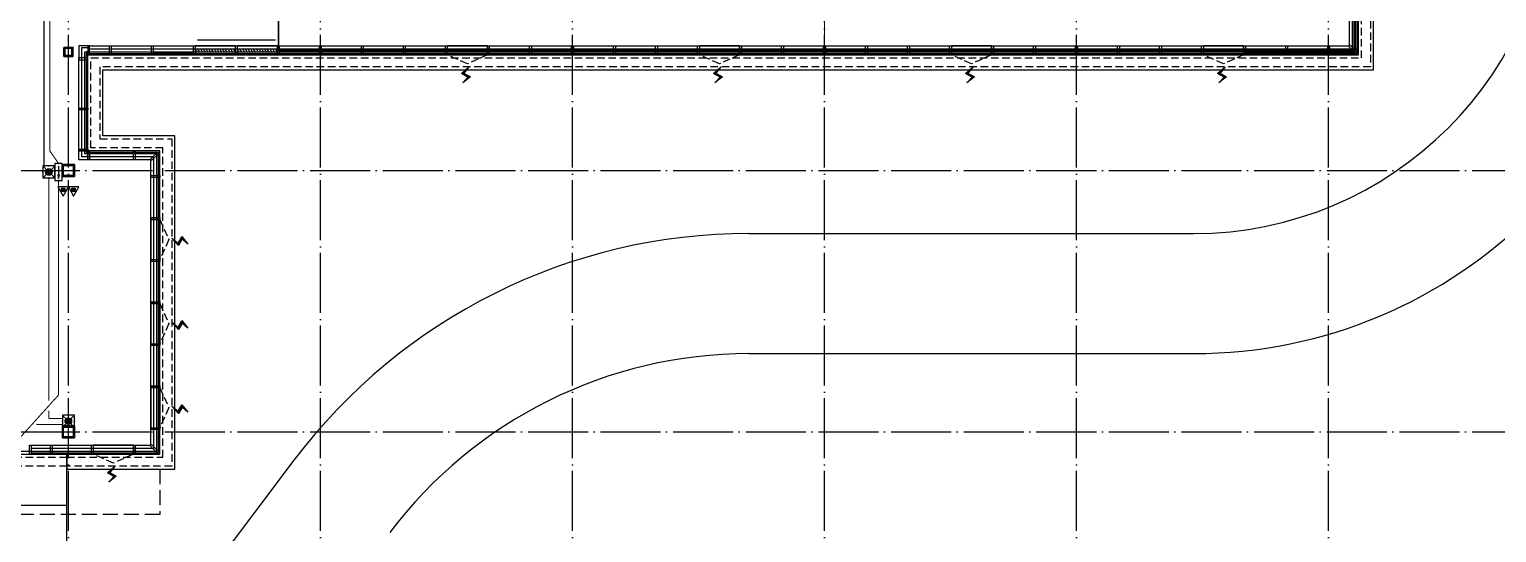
# Model space of a CAD drawing. Extents: x -2209072 to 495824, y -92434 to 572724.
# Drawn here: x 66500 to 115402, y 19638 to 36400 of the extents above; entities that cross this region are included whole.
import ezdxf
from ezdxf.enums import TextEntityAlignment as Align

# ---------------------------------------------------------------- set-up
doc = ezdxf.new("R2010")
doc.units = 0
doc.header["$LTSCALE"] = 1000
doc.header["$MEASUREMENT"] = 0
for name, pattern in [('6#7#幕墙$0$DASH', [0.35, 0.25, -0.1]), ('DASH', [0.35, 0.25, -0.1]), ('X-104 6#7#平面$0$104-1112 结构$0$$AUDIT_BAD_LTYPE1', [0]), ('X-104 6#7#平面$0$CACHE', [0.375, 0.25, -0.125]), ('X-104 6#7#平面$0$DASH', [0.35, 0.25, -0.1]), ('X-104 6#7#平面$0$DOTE', [2.42, 2, -0.2, 0.02, -0.2])]:
    doc.linetypes.add(name, pattern=pattern)
doc.layers.get('0').update_dxf_attribs({"linetype": 'CONTINUOUS'})
doc.layers.add('6#7#幕墙$0$04-不打印_辅助线', color=165, linetype='CONTINUOUS', plot=False)
for name, color, linetype in [('6#7#幕墙$0$04-电动窗', 1, 'CONTINUOUS'), ('6#7#幕墙$0$A-C_玻璃幕墙', 140, 'CONTINUOUS'), ('6#7#幕墙$0$A-C_窗', 140, 'CONTINUOUS'), ('6#7#幕墙$0$A-金属背板', 30, 'CONTINUOUS'), ('EQUIP-照明', 3, 'CONTINUOUS'), ('WIRE-应急', 2, 'DASH'), ('X-104 6#7#平面$0$01-标注_轴线坐标', 132, 'CONTINUOUS'), ('X-104 6#7#平面$0$A-E_楼梯', 171, 'CONTINUOUS'), ('X-104 6#7#平面$0$A-O_屋面', 201, 'CONTINUOUS'), ('X-104 6#7#平面$0$A-O_散水', 134, 'CONTINUOUS'), ('X-104 6#7#平面$0$A-SUR_看线', 231, 'CONTINUOUS'), ('X-104 6#7#平面$0$A-TECH_结构', 21, 'CONTINUOUS'), ('X-104 6#7#平面$0$A_AXIS-轴线', 36, 'X-104 6#7#平面$0$DOTE'), ('X-104 6#7#平面$0$EQUIP_消防-01', 7, 'CONTINUOUS'), ('X-104 6#7#平面$0$M-道路 边线', 151, 'CONTINUOUS'), ('X-104 6#7#平面$0$TWT_TEXT', 7, 'CONTINUOUS'), ('X-104 6#7#平面$0$水-消防_消火栓', 41, 'CONTINUOUS')]:
    doc.layers.add(name, color=color, linetype=linetype)
doc.layers.add('X-104 6#7#平面$0$000套内', color=226, linetype='CONTINUOUS', lineweight=30, plot=False)
doc.layers.add('X-104 6#7#平面$0$钢柱', color=51, linetype='CONTINUOUS', lineweight=35)
doc.styles.add('_TEL_DIM', font='SIMPLEX', dxfattribs={"width": 0.8, "height": 3.5, "bigfont": 'HZTXT'})

# ---------------------------------------------------------------- blocks, each defined once
blk = doc.blocks.new('$equip$00002604')
blk.add_hatch(color=256).paths.add_polyline_path([(0.27, 0.5, 1), (-0.27, 0.5, 1)])
for p, q in [((-0.43, 0.93), (-0.19, 0.69)), ((-0.43, 0.07), (-0.19, 0.31)), ((0.19, 0.69), (0.43, 0.93)), ((0.19, 0.31), (0.43, 0.07))]:
    blk.add_line(p, q)
at = {"const_width": 0.02}
blk.add_lwpolyline([(-0.5, 1), (-0.5, 0), (0.5, 0), (0.5, 1), (-0.5, 1), (-0.5, 0)], dxfattribs=at)
blk.add_lwpolyline([(-0.5, 1), (-0.5, 0), (0.5, 0), (0.5, 1)], close=True)
blk.add_circle((0, 0.5), 0.275)
for p in [(-0.5, 0.5), (0, 1), (0, 0), (0.5, 0.5)]:
    blk.add_point(p)
at = {"color": 7, "style": '_TEL_DIM', "flags": 1}
blk.add_attdef('A', text='', height=0.000025, dxfattribs=at).set_placement((0, 0), align=Align.MIDDLE_CENTER)
blk = doc.blocks.new('$equip$00002540')
blk.add_hatch(color=256).paths.add_polyline_path([(0.24, 0.37), (0.24, 0.23), (0.53, 0.3)])
for p, q in [((-0.72, 0.6), (-0.72, 0)), ((0.72, 0.6), (-0.72, 0.6)), ((-0.72, 0), (0.72, 0)), ((0.24, 0.37), (0.24, 0.23)), ((0.53, 0.3), (0.24, 0.37)), ((0.24, 0.23), (0.53, 0.3)), ((0.72, 0), (0.72, 0.6))]:
    blk.add_line(p, q)
at = {"color": 7}
blk.add_line((-0.48, 0.3), (0.48, 0.3), dxfattribs=at)
at = {"const_width": 0.02}
blk.add_lwpolyline([(-0.72, 0.6), (-0.72, 0), (0.72, 0), (0.72, 0.6), (-0.72, 0.6), (-0.72, 0)], dxfattribs=at)
for p in [(-0.72, 0.3), (0, 0.6), (0, 0), (0.72, 0.3)]:
    blk.add_point(p)
at = {"color": 7, "style": '_TEL_DIM', "flags": 1}
blk.add_attdef('A', text='', height=0.00002, dxfattribs=at).set_placement((0, 0), align=Align.MIDDLE_CENTER)
blk = doc.blocks.new('X-104 6#7#平面$0$A$C1863634F')
at = {"layer": 'X-104 6#7#平面$0$A_AXIS-轴线'}
for points in [[(67800, -4500), (67800, 60900)], [(76200, -4500), (76200, 60900)], [(84600, -4500), (84600, 60900)], [(93000, -4500), (93000, 60900)], [(101400, -4500), (101400, 60900)], [(109800, -4500), (109800, 60900)], [(-4000, 31700), (117300, 31700)], [(-4000, 23000), (117300, 23000)]]:
    blk.add_lwpolyline(points, dxfattribs=at)
blk = doc.blocks.new('X-104 6#7#平面$0$efrgh')
at = {"layer": 'X-104 6#7#平面$0$A-TECH_结构'}
blk.add_lwpolyline([(59650, 20550), (67750, 20550), (67750, 22300), (70800, 22300), (70800, 32300), (68400, 32300), (68400, 35600), (110750, 35600), (110750, 57400), (58450, 57400)], dxfattribs=at)
blk = doc.blocks.new('X-104 6#7#平面$0$dfsgfg')
at = {"layer": 'X-104 6#7#平面$0$钢柱'}
for points in [[(-200, 200), (200, 200), (200, -200), (-200, -200), (-200, 200)], [(-170, 170), (170, 170), (170, -170), (-170, -170)]]:
    blk.add_lwpolyline(points, close=True, dxfattribs=at)
blk = doc.blocks.new('X-104 6#7#平面$0$defsgdhhhh')
at = {"layer": 'X-104 6#7#平面$0$钢柱'}
for points in [[(-150, 150), (150, 150), (150, -150), (-150, -150)], [(-150, 150), (150, 150), (150, -150), (-150, -150)], [(-120, 120), (120, 120), (120, -120), (-120, -120)]]:
    blk.add_lwpolyline(points, close=True, dxfattribs=at)
blk = doc.blocks.new('X-104 6#7#平面$0$A$C345B0C38')
at = {"layer": 'X-104 6#7#平面$0$M-道路 边线'}
for p, q in [((90484, 29600), (105300, 29600)), ((90484, 25600), (105300, 25600)), ((75319, 22047), (57372, -1729))]:
    blk.add_line(p, q, dxfattribs=at)
for centre, radius, start, end in [((105300, 41600), 12000, 270, 0), ((105300, 41600), 16000, 270, 0), ((90484, 10600), 19000, 90, 142.954), ((90484, 10600), 15000, 90, 142.952)]:
    blk.add_arc(centre, radius, start, end, dxfattribs=at)
blk = doc.blocks.new('6#7#幕墙$0$$TCHSYS$WIN2D')
for p, q in [((-0.5, 0.5), (0.5, 0.5)), ((-0.5, 0.5), (-0.5, -0.5)), ((0.5, 0.5), (0.5, -0.5)), ((0.5, 0.167), (-0.5, 0.167)), ((0.5, -0.167), (-0.5, -0.167)), ((-0.5, -0.5), (0.5, -0.5))]:
    blk.add_line(p, q)
blk = doc.blocks.new('6#7#幕墙$0$开启扇')
at = {"layer": '6#7#幕墙$0$04-电动窗'}
h = blk.add_hatch(color=1, dxfattribs=at)
h.dxf.hatch_style = 1
h.paths.add_polyline_path([(822, 978), (651, 790), (867, 672), (619, 453), (788, 663), (571, 780)])
at = {"layer": '6#7#幕墙$0$04-电动窗', "color": 1}
blk.add_lwpolyline([(822, 978), (651, 790), (867, 672), (619, 453), (788, 663), (571, 780), (822, 978)], close=True, dxfattribs=at)
at = {"layer": '6#7#幕墙$0$A-C_窗', "linetype": '6#7#幕墙$0$DASH'}
blk.add_lwpolyline([(0, 50), (670, 350), (1340, 50)], dxfattribs=at)
at = {"layer": '6#7#幕墙$0$A-C_窗', "xscale": -1340, "yscale": 300, "zscale": 1340, "rotation": 180}
blk.add_blockref('6#7#幕墙$0$$TCHSYS$WIN2D', (670, -100), dxfattribs=at)
blk = doc.blocks.new('6#7#幕墙$0$$WINLIB2D$00000039')
at = {"color": 0}
for points in [[(-0.5, 0.5), (-0.5, -0.5)], [(0.5, 0.5), (-0.5, 0.5)], [(0.5, -0.5), (0.5, 0.5)], [(-0.5, 0.167), (0.5, 0.167)], [(-0.452, -0.167), (-0.5, 0.084)], [(-0.384, -0.167), (-0.448, 0.167)], [(-0.316, -0.167), (-0.38, 0.167)], [(-0.248, -0.167), (-0.312, 0.167)], [(-0.18, -0.167), (-0.244, 0.167)], [(-0.112, -0.167), (-0.176, 0.167)], [(-0.044, -0.167), (-0.108, 0.167)], [(0.024, -0.167), (-0.04, 0.167)], [(0.092, -0.167), (0.028, 0.167)], [(0.16, -0.167), (0.096, 0.167)], [(0.228, -0.167), (0.164, 0.167)], [(0.296, -0.167), (0.232, 0.167)], [(0.364, -0.167), (0.3, 0.167)], [(0.432, -0.167), (0.368, 0.167)], [(0.5, -0.167), (0.436, 0.167)], [(-0.5, -0.167), (0.5, -0.167)], [(0.5, -0.5), (-0.5, -0.5)]]:
    blk.add_lwpolyline(points, dxfattribs=at)
blk = doc.blocks.new('6#7#幕墙$0$ZHAUNJIAOBAOWEN')
at = {"layer": '6#7#幕墙$0$A-C_玻璃幕墙'}
for points in [[(51040, -1350), (51100, -1350), (51100, -1650), (51040, -1650)], [(51400, -1290), (51400, -1350), (51100, -1350), (51100, -1290)]]:
    blk.add_lwpolyline(points, close=True, dxfattribs=at)
at = {"layer": '6#7#幕墙$0$A-C_窗'}
for points in [[(51100, -1350), (51400, -1350), (51400, -1650), (51100, -1650)], [(51150, -1400), (51150, -1350), (51300, -1350), (51300, -1550), (51100, -1550), (51100, -1400)]]:
    blk.add_lwpolyline(points, close=True, dxfattribs=at)
blk = doc.blocks.new('*U2011')
at = {"layer": '6#7#幕墙$0$A-C_窗'}
blk.add_lwpolyline([(50700, 20400), (50700, 20050), (50900, 20050), (50900, 20200), (50850, 20200), (50850, 20400)], close=True, dxfattribs=at)
blk = doc.blocks.new('*U1967')
blk.add_lwpolyline([(-1360, 0), (-20, 0), (-20, -150), (-1360, -150)], close=True)
blk = doc.blocks.new('*U1983')
blk.add_lwpolyline([(-1360, 0), (-440, 0), (-440, -150), (-1360, -150)], close=True)
blk = doc.blocks.new('*U1640')
at = {"layer": '6#7#幕墙$0$A-C_玻璃幕墙', "rotation": 270}
blk.add_blockref('6#7#幕墙$0$开启扇', (-50, 670), dxfattribs=at)
blk = doc.blocks.new('*U1641')
at = {"layer": '6#7#幕墙$0$A-C_玻璃幕墙', "color": 0, "linetype": 'ByBlock', "lineweight": -2, "transparency": 16777216}
for p in [(0, 5600), (0, 2800), (0, 0)]:
    blk.add_blockref('*U1640', p, dxfattribs=at)
blk = doc.blocks.new('*U1642')
at = {"layer": '6#7#幕墙$0$A-C_玻璃幕墙'}
blk.add_lwpolyline([(150, 30), (150, -30), (-150, -30), (-150, 30)], close=True, dxfattribs=at)
blk = doc.blocks.new('*U1643')
at = {"layer": '6#7#幕墙$0$A-C_玻璃幕墙', "color": 0, "linetype": 'ByBlock', "lineweight": -2, "transparency": 16777216}
for p in [(0, 8400), (0, 7000), (0, 5600), (0, 4200), (0, 2800), (0, 1400), (0, 0)]:
    blk.add_blockref('*U1642', p, dxfattribs=at)
blk = doc.blocks.new('6#7#幕墙')
at = {"layer": '6#7#幕墙$0$04-不打印_辅助线'}
blk.add_lwpolyline([(59100, 22350), (59100, 22350), (68300, 22350), (68300, 22350), (70750, 22350), (70750, 32250), (68350, 32250), (68350, 35650), (110700, 35650), (110700, 42700)], dxfattribs=at)
at = {"layer": '6#7#幕墙$0$A-C_玻璃幕墙'}
for points in [[(65800, 22250), (70850, 22250), (70850, 32350), (68450, 32350), (68450, 35550), (110800, 35550), (110800, 42700)], [(68450, 35750), (110600, 35750), (110600, 42700)], [(68450, 35850), (110500, 35850), (110500, 42700)], [(68450, 35600), (110750, 35600), (110750, 42700)], [(66500, 22550), (70550, 22550), (70550, 32050), (68150, 32050), (68150, 35450)], [(66560, 22300), (70800, 22300), (70800, 32300), (68400, 32300), (68400, 35450)], [(66560, 22450), (70650, 22450), (70650, 32150), (68250, 32150), (68250, 35450)], [(70550, 23830), (70550, 30770)]]:
    blk.add_lwpolyline(points, dxfattribs=at)
for points in [[(68510, 35850), (68450, 35850), (68450, 35550), (68510, 35550)], [(69170, 35850), (69230, 35850), (69230, 35550), (69170, 35550)], [(70570, 35850), (70630, 35850), (70630, 35550), (70570, 35550)], [(71970, 35850), (72030, 35850), (72030, 35550), (71970, 35550)], [(73370, 35850), (73430, 35850), (73430, 35550), (73370, 35550)], [(74770, 35850), (74830, 35850), (74830, 35550), (74770, 35550)], [(76170, 35850), (76230, 35850), (76230, 35550), (76170, 35550)], [(77570, 35850), (77630, 35850), (77630, 35550), (77570, 35550)], [(78970, 35850), (79030, 35850), (79030, 35550), (78970, 35550)], [(80370, 35850), (80430, 35850), (80430, 35550), (80370, 35550)], [(81770, 35850), (81830, 35850), (81830, 35550), (81770, 35550)], [(83170, 35850), (83230, 35850), (83230, 35550), (83170, 35550)], [(84570, 35850), (84630, 35850), (84630, 35550), (84570, 35550)], [(85970, 35850), (86030, 35850), (86030, 35550), (85970, 35550)], [(87370, 35850), (87430, 35850), (87430, 35550), (87370, 35550)], [(88770, 35850), (88830, 35850), (88830, 35550), (88770, 35550)], [(90170, 35850), (90230, 35850), (90230, 35550), (90170, 35550)], [(91570, 35850), (91630, 35850), (91630, 35550), (91570, 35550)], [(92970, 35850), (93030, 35850), (93030, 35550), (92970, 35550)], [(94370, 35850), (94430, 35850), (94430, 35550), (94370, 35550)], [(95770, 35850), (95830, 35850), (95830, 35550), (95770, 35550)], [(97170, 35850), (97230, 35850), (97230, 35550), (97170, 35550)], [(98570, 35850), (98630, 35850), (98630, 35550), (98570, 35550)], [(99970, 35850), (100030, 35850), (100030, 35550), (99970, 35550)], [(101370, 35850), (101430, 35850), (101430, 35550), (101370, 35550)], [(102770, 35850), (102830, 35850), (102830, 35550), (102770, 35550)], [(104170, 35850), (104230, 35850), (104230, 35550), (104170, 35550)], [(105570, 35850), (105630, 35850), (105630, 35550), (105570, 35550)], [(106970, 35850), (107030, 35850), (107030, 35550), (106970, 35550)], [(108370, 35850), (108430, 35850), (108430, 35550), (108370, 35550)], [(109770, 35850), (109830, 35850), (109830, 35550), (109770, 35550)], [(68150, 35450), (68150, 35390), (68450, 35390), (68450, 35450)], [(68450, 33780), (68450, 33720), (68150, 33720), (68150, 33780)], [(69970, 32350), (70030, 32350), (70030, 32050), (69970, 32050)], [(66500, 22550), (66560, 22550), (66560, 22250), (66500, 22250)], [(67200, 22550), (67260, 22550), (67260, 22250), (67200, 22250)], [(68570, 22550), (68630, 22550), (68630, 22250), (68570, 22250)], [(69970, 22550), (70030, 22550), (70030, 22250), (69970, 22250)]]:
    blk.add_lwpolyline(points, close=True, dxfattribs=at)
at = {"layer": '6#7#幕墙$0$A-C_窗'}
for points in [[(110479, 35829), (110708, 35600), (110750, 35642), (110521, 35871)], [(70529, 32071), (70758, 32300), (70800, 32258), (70571, 32029)], [(70529, 22529), (70758, 22300), (70800, 22342), (70571, 22571)]]:
    blk.add_lwpolyline(points, close=True, dxfattribs=at)
at = {"layer": '6#7#幕墙$0$A-金属背板'}
blk.add_lwpolyline([(71970, 35610), (71970, 35600), (70630, 35600), (70630, 35610)], close=True, dxfattribs=at)
at = {"layer": '6#7#幕墙$0$A-C_玻璃幕墙', "xscale": 1340, "yscale": 300.0000000000001, "zscale": -1340}
for p in [(72700, 35700), (74100, 35700)]:
    blk.add_blockref('6#7#幕墙$0$$WINLIB2D$00000039', p, dxfattribs=at)
at = {"layer": '6#7#幕墙$0$A-C_玻璃幕墙'}
for name, p, rotation in [('6#7#幕墙$0$开启扇', (81770, 35600), 179.9999999999999), ('6#7#幕墙$0$开启扇', (90170, 35600), 179.9999999999999), ('6#7#幕墙$0$开启扇', (98570, 35600), 179.9999999999999), ('6#7#幕墙$0$开启扇', (106970, 35600), 179.9999999999999), ('*U1967', (108390, 35750), 359.9980808591542), ('*U1967', (109790, 35750), 359.9980808591542), ('*U1983', (111190, 35750), 359.9980808591542), ('6#7#幕墙$0$开启扇', (69970, 22300), 179.9999999999999)]:
    blk.add_blockref(name, p, dxfattribs=dict(at, rotation=rotation))
for name, p in [('*U1643', (70700, 23100)), ('*U1641', (70850, 23800))]:
    blk.add_blockref(name, p, dxfattribs=at)
at = {"layer": '6#7#幕墙$0$A-C_窗', "xscale": -1, "rotation": 180}
blk.add_blockref('*U2011', (17550, 55850), dxfattribs=at)
at = {"layer": '6#7#幕墙$0$A-C_窗', "rotation": 270}
blk.add_blockref('6#7#幕墙$0$ZHAUNJIAOBAOWEN', (69800, 83450), dxfattribs=at)
blk = doc.blocks.new('X-104 6#7#平面$0$$TWTSYS$00000546')
h = blk.add_hatch()
h.set_pattern_fill('ANSI31', color=256, scale=200, style=0)
h.set_pattern_definition([(45, (-38543.802, -6670.83), (-17.67767, 17.67767), [])])
h.paths.add_polyline_path([(-65, 174), (65, 174), (65, 44), (-65, 44)])
for points in [[(0, 344), (-198, 0), (198, 0)], [(-65, 174), (65, 174), (65, 44), (-65, 44)]]:
    blk.add_lwpolyline(points, close=True)
blk = doc.blocks.new('X-104 6#7#平面$0$灭火器1')
at = {"layer": 'X-104 6#7#平面$0$EQUIP_消防-01', "xscale": 0.88, "yscale": 0.88, "zscale": 0.88, "rotation": 270}
for p in [(283402, 14626), (283402, 14277)]:
    blk.add_blockref('X-104 6#7#平面$0$$TWTSYS$00000546', p, dxfattribs=at)
blk = doc.blocks.new('X-104 6#7#平面$0$A$C61334207')
at = {"layer": 'X-104 6#7#平面$0$TWT_TEXT', "linetype": 'ByBlock', "rotation": 270}
blk.add_blockref('X-104 6#7#平面$0$灭火器1', (53349, 314552), dxfattribs=at)
blk = doc.blocks.new('X-104 6#7#平面')
blk.add_lwpolyline([(68450, 35850), (68150, 35850), (68150, 35450)])
at = {"layer": 'X-104 6#7#平面$0$000套内'}
blk.add_lwpolyline([(84950, 46800), (84950, 46300), (86750, 46300), (86750, 46800), (96050, 46800), (96050, 48650), (96050, 48700), (96050, 55400), (101400, 55400), (101400, 57300), (110650, 57300), (110650, 35700), (74800, 35700), (74800, 39150), (73000, 39150), (73000, 42450), (82900, 42450), (82900, 46800), (82900, 46800), (82900, 46800), (84950, 46800)], dxfattribs=at)
at = {"layer": 'X-104 6#7#平面$0$A-E_楼梯'}
blk.add_line((59650, 20550), (67750, 20550), dxfattribs=at)
blk.add_lwpolyline([(59650, 22250), (59650, 17550), (67750, 17550), (67750, 22250)], dxfattribs=at)
at = {"layer": 'X-104 6#7#平面$0$A-O_屋面'}
for p, q in [((72100, 36050), (74700, 36050)), ((72100, 35850), (74700, 35850))]:
    blk.add_line(p, q, dxfattribs=at)
at = {"layer": 'X-104 6#7#平面$0$A-O_散水', "linetype": 'X-104 6#7#平面$0$CACHE'}
for points in [[(115270, 54050), (115270, 42300), (111200, 42300), (111200, 35150), (68850, 35150), (68850, 32750), (71250, 32750), (71250, 21850), (67750, 21850), (67750, 22150), (70950, 22150), (70950, 32450), (68550, 32450), (68550, 35450), (110900, 35450), (110900, 42600), (114970, 42600), (114970, 54050)], [(55470, 13650), (55470, 20020), (51500, 20020), (51500, 20350), (51000, 20350), (51000, 22150), (67750, 22150), (67750, 21850), (51300, 21850), (51300, 20650), (51800, 20650), (51800, 20320), (55770, 20320), (55770, 13650)]]:
    blk.add_lwpolyline(points, dxfattribs=at)
at = {"layer": 'X-104 6#7#平面$0$A-O_散水'}
for points in [[(67750, 22250), (67750, 21750), (71350, 21750), (71350, 32850), (68950, 32850), (68950, 35050), (111300, 35050), (111300, 42200), (115370, 42200), (115370, 46750)], [(67750, 22250), (70850, 22250), (70850, 32350), (68450, 32350), (68450, 35550), (110800, 35550), (110800, 42700), (114870, 42700), (114870, 46750)]]:
    blk.add_lwpolyline(points, dxfattribs=at)
at = {"layer": 'X-104 6#7#平面$0$A-SUR_看线', "linetype": 'X-104 6#7#平面$0$DASH', "ltscale": 2, "const_width": 30}
blk.add_lwpolyline([(93000, 46200), (93000, 35850)], dxfattribs=at)
at = {"layer": 'X-104 6#7#平面$0$A-SUR_看线', "linetype": 'X-104 6#7#平面$0$DASH', "ltscale": 2}
blk.add_lwpolyline([(70850, 21750), (70850, 20244), (50900, 20244)], dxfattribs=at)
at = {"linetype": 'X-104 6#7#平面$0$104-1112 结构$0$$AUDIT_BAD_LTYPE1'}
blk.add_blockref('X-104 6#7#平面$0$A$C61334207', (0, 0), dxfattribs=at)
blk.add_blockref('6#7#幕墙', (0, 0))
at = {"color": 1}
blk.add_blockref('X-104 6#7#平面$0$A$C345B0C38', (0, 0), dxfattribs=at)
at = {"layer": 'X-104 6#7#平面$0$01-标注_轴线坐标'}
blk.add_blockref('X-104 6#7#平面$0$A$C1863634F', (0, 0), dxfattribs=at)
at = {"layer": 'X-104 6#7#平面$0$水-消防_消火栓', "linetype": 'ByBlock'}
blk.add_blockref('X-104 6#7#平面$0$efrgh', (0, 0), dxfattribs=at)
at = {"layer": 'X-104 6#7#平面$0$钢柱'}
for name, p in [('X-104 6#7#平面$0$defsgdhhhh', (67800, 35650)), ('X-104 6#7#平面$0$dfsgfg', (67800, 31700)), ('X-104 6#7#平面$0$dfsgfg', (67800, 23000))]:
    blk.add_blockref(name, p, dxfattribs=at)

msp = doc.modelspace()

# ---------------------------------------------------------------- linework, layer by layer
at = {"layer": 'WIRE-应急', "linetype": 'DASH', "const_width": 35}
for points in [[(66988, 37000), (66988, 31850)], [(67180, 36912), (67180, 32353)], [(67180, 32353), (67473, 31938)], [(67153, 31450), (67153, 24035)], [(67473, 31362), (67473, 24221)], [(66200, 22814), (67473, 24221)], [(67153, 23700), (67153, 23436)], [(67600, 23237), (66735, 23237)], [(67600, 23436), (67153, 23436)]]:
    msp.add_lwpolyline(points, dxfattribs=at)

# ---------------------------------------------------------------- block references
msp.add_blockref('X-104 6#7#平面', (0, 0))
at = {"layer": 'EQUIP-照明', "xscale": 400, "yscale": 400, "zscale": 400}
for name, rotation in [('$equip$00002604', 90), ('$equip$00002540', 270)]:
    msp.add_blockref(name, (67353, 31650), dxfattribs=dict(at, rotation=rotation))
msp.add_blockref('$equip$00002604', (67800, 23150), dxfattribs=at)

doc.saveas('drawing.dxf')
